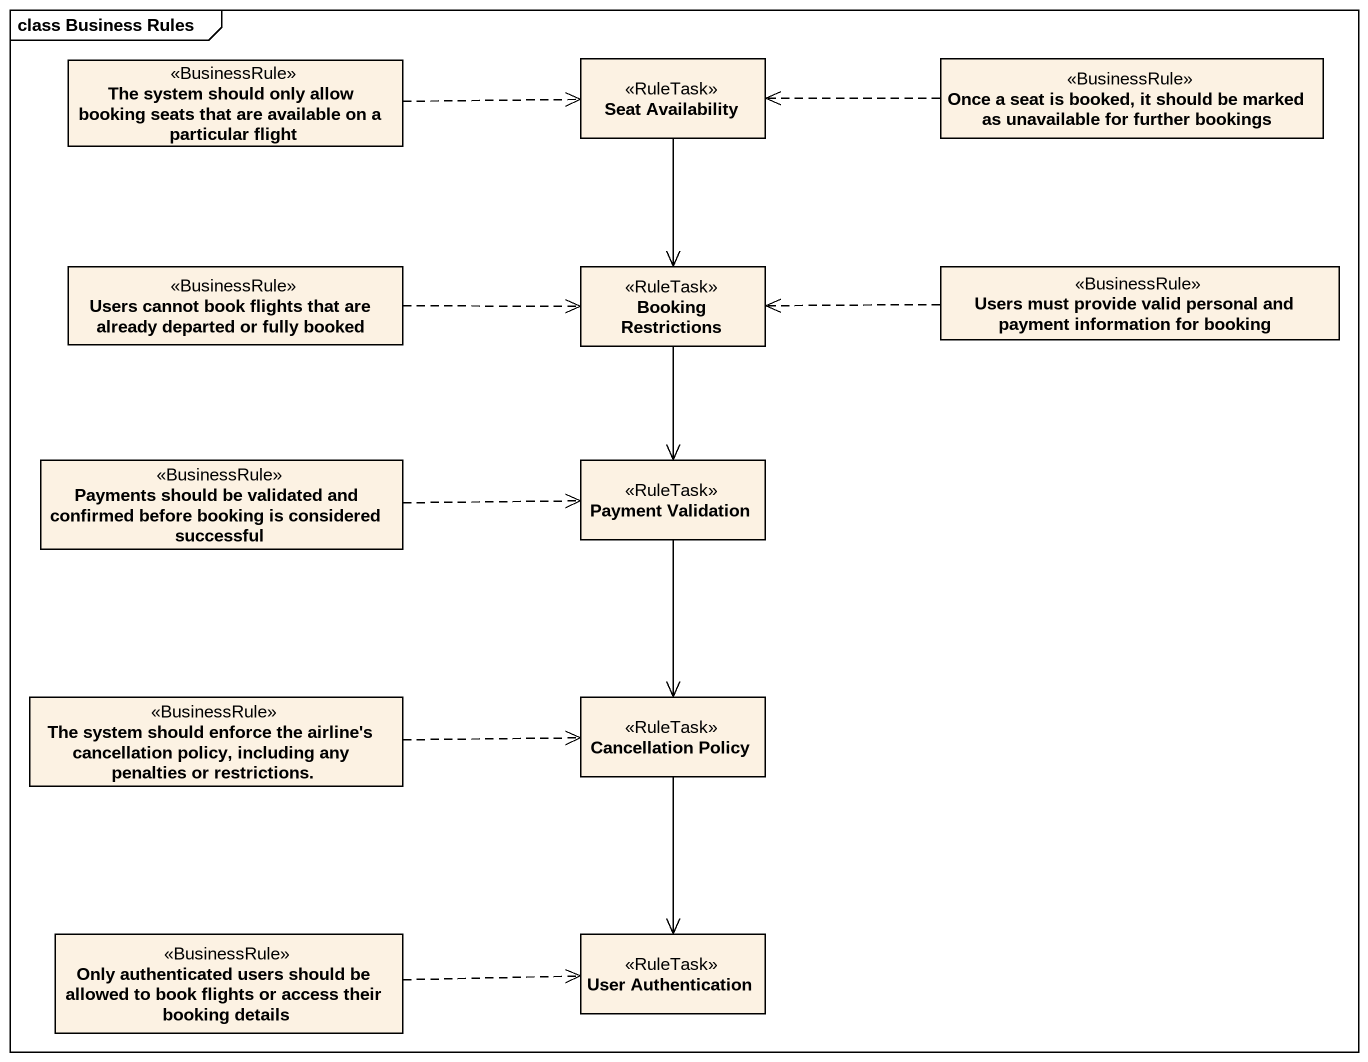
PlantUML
@startuml
mainframe class Business Rules
hide circle
hide empty members
class "The system should only allow booking seats that are available on a particular flight" as The_system_should_only <<BusinessRule>>
class "Seat Availability" as Seat_Availability <<RuleTask>>
class "Once a seat is booked, it should be marked as unavailable for further bookings" as Once_a_seat_is_booked_it <<BusinessRule>>
class "Users cannot book flights that are already departed or fully booked" as Users_cannot_book_flights <<BusinessRule>>
class "Booking Restrictions" as Booking_Restrictions <<RuleTask>>
class "Users must provide valid personal and payment information for booking" as Users_must_provide_valid <<BusinessRule>>
class "Payments should be validated and confirmed before booking is considered successful" as Payments_should_be <<BusinessRule>>
class "Payment Validation" as Payment_Validation <<RuleTask>>
class "The system should enforce the airline's cancellation policy, including any penalties or restrictions." as The_system_should_enforce <<BusinessRule>>
class "Cancellation Policy" as Cancellation_Policy <<RuleTask>>
class "Only authenticated users should be allowed to book flights or access their booking details" as Only_authenticated_users <<BusinessRule>>
class "User Authentication" as User_Authentication <<RuleTask>>
The_system_should_only .right.> Seat_Availability
Seat_Availability --> Booking_Restrictions
Once_a_seat_is_booked_it .left.> Seat_Availability
Users_cannot_book_flights .right.> Booking_Restrictions
Booking_Restrictions --> Payment_Validation
Users_must_provide_valid .left.> Booking_Restrictions
Payments_should_be .right.> Payment_Validation
Payment_Validation --> Cancellation_Policy
The_system_should_enforce .right.> Cancellation_Policy
Cancellation_Policy --> User_Authentication
Only_authenticated_users .right.> User_Authentication
@enduml
